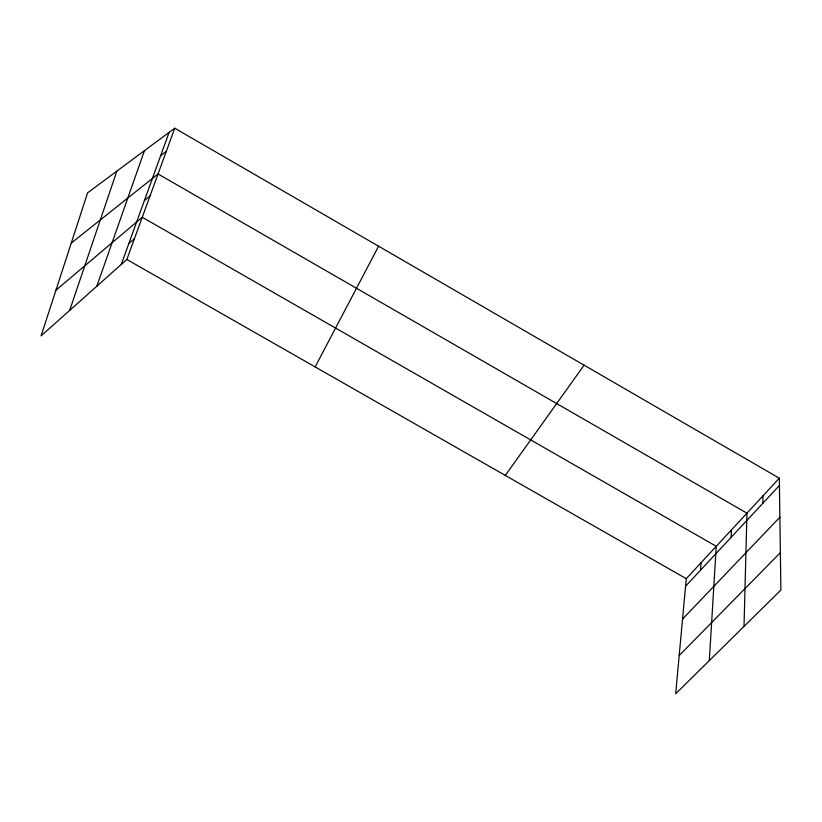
<?xml version="1.0" encoding="UTF-8"?>
<svg xmlns="http://www.w3.org/2000/svg" width="822" height="822" viewBox="0 0 822 822"><rect width="100%" height="100%" fill="white"/><g stroke="black" fill="none" stroke-linecap="round" stroke-linejoin="round"><path stroke-width="1.23" d="M762.867 503.259L762.919 495.923M744.023 626.415L746.951 513.164L158.05 173.956L71.257 243.076M731.077 537.393L731.395 529.954M709.324 660.611L716.26 546.301L142.257 217.244L55.937 290.217M700.478 570.221L701.063 562.7M779.328 478.209L686.267 578.678L675.663 693.789L780.9 590.062L779.328 478.209L174.747 128.211L87.574 192.851L41.1 335.859L126.845 259.475L174.747 128.211M69.654 310.428L116.827 171.161M96.811 286.231L144.446 150.683M121.235 264.478L169.106 132.393M315.145 366.92L378.593 246.22M505.314 475.424L584.103 365.184M685.569 586.24L779.431 485.473M682.548 619.089L779.883 517.202M679.188 655.555L780.376 552.641M128.828 243.538L134.438 238.647M144.415 200.527L150.046 195.903M160.639 155.748L166.28 151.402M126.845 259.475L686.267 578.678"/></g></svg>
